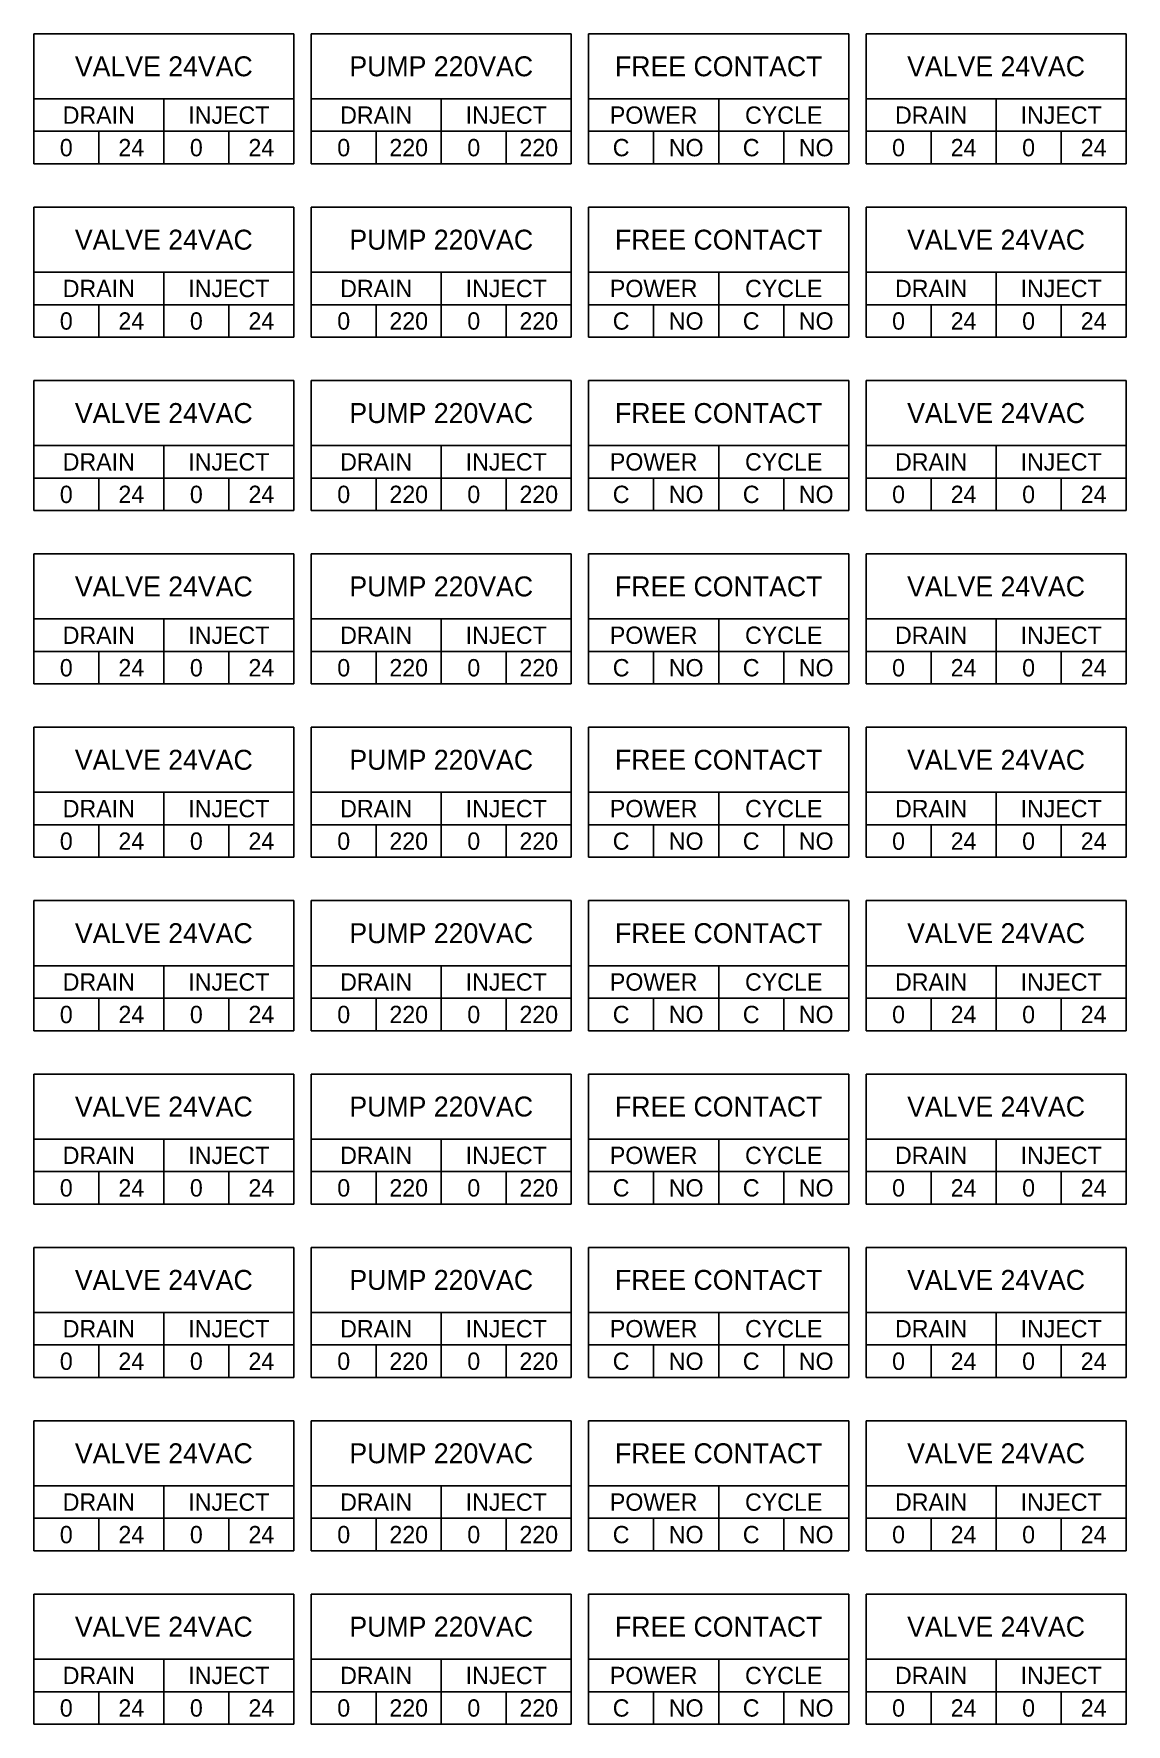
# Model space of a CAD drawing. Header units: millimetres. Extents: x -30 to 2653, y 637 to 1347.
# Drawn here: x 2367.2 to 2493.2, y 1013.1 to 1208.1 of the extents above; entities that cross this region are included whole.
import ezdxf
from ezdxf.enums import TextEntityAlignment as Align

# ---------------------------------------------------------------- set-up
doc = ezdxf.new("R2010")
doc.units = ezdxf.units.MM
doc.header["$LTSCALE"] = 0.5
doc.layers.add('LabelTerminal', color=5, linetype='Continuous')
doc.styles.add('style1', font='ARLRDBD.TTF')

msp = doc.modelspace()

# ---------------------------------------------------------------- linework, layer by layer
at = {"layer": 'LabelTerminal'}
for p, q in [((2397.22, 1208.14), (2367.22, 1208.14)), ((2367.22, 1208.14), (2367.22, 1193.14)), ((2397.22, 1193.14), (2397.22, 1208.14)), ((2429.22, 1208.14), (2399.22, 1208.14)), ((2399.22, 1208.14), (2399.22, 1193.14)), ((2429.22, 1193.14), (2429.22, 1208.14)), ((2461.22, 1208.14), (2431.22, 1208.14)), ((2431.22, 1208.14), (2431.22, 1193.14)), ((2461.22, 1193.14), (2461.22, 1208.14)), ((2493.22, 1208.14), (2463.22, 1208.14)), ((2463.22, 1208.14), (2463.22, 1193.14)), ((2493.22, 1193.14), (2493.22, 1208.14)), ((2367.22, 1200.64), (2397.22, 1200.64)), ((2382.22, 1200.64), (2382.22, 1193.14)), ((2399.22, 1200.64), (2429.22, 1200.64)), ((2414.22, 1200.64), (2414.22, 1193.14)), ((2431.22, 1200.64), (2461.22, 1200.64)), ((2446.22, 1200.64), (2446.22, 1193.14)), ((2463.22, 1200.64), (2493.22, 1200.64)), ((2478.22, 1200.64), (2478.22, 1193.14)), ((2367.22, 1196.89), (2397.22, 1196.89)), ((2374.72, 1196.89), (2374.72, 1193.14)), ((2389.72, 1196.89), (2389.72, 1193.14)), ((2399.22, 1196.89), (2429.22, 1196.89)), ((2406.72, 1196.89), (2406.72, 1193.14)), ((2421.72, 1196.89), (2421.72, 1193.14)), ((2431.22, 1196.89), (2461.22, 1196.89)), ((2438.72, 1196.89), (2438.72, 1193.14)), ((2453.72, 1196.89), (2453.72, 1193.14)), ((2463.22, 1196.89), (2493.22, 1196.89)), ((2470.72, 1196.89), (2470.72, 1193.14)), ((2485.72, 1196.89), (2485.72, 1193.14)), ((2367.22, 1193.14), (2397.22, 1193.14)), ((2399.22, 1193.14), (2429.22, 1193.14)), ((2431.22, 1193.14), (2461.22, 1193.14)), ((2463.22, 1193.14), (2493.22, 1193.14)), ((2397.22, 1188.14), (2367.22, 1188.14)), ((2367.22, 1188.14), (2367.22, 1173.14)), ((2397.22, 1173.14), (2397.22, 1188.14)), ((2429.22, 1188.14), (2399.22, 1188.14)), ((2399.22, 1188.14), (2399.22, 1173.14)), ((2429.22, 1173.14), (2429.22, 1188.14)), ((2461.22, 1188.14), (2431.22, 1188.14)), ((2431.22, 1188.14), (2431.22, 1173.14)), ((2461.22, 1173.14), (2461.22, 1188.14)), ((2493.22, 1188.14), (2463.22, 1188.14)), ((2463.22, 1188.14), (2463.22, 1173.14)), ((2493.22, 1173.14), (2493.22, 1188.14)), ((2367.22, 1180.64), (2397.22, 1180.64)), ((2382.22, 1180.64), (2382.22, 1173.14)), ((2399.22, 1180.64), (2429.22, 1180.64)), ((2414.22, 1180.64), (2414.22, 1173.14)), ((2431.22, 1180.64), (2461.22, 1180.64)), ((2446.22, 1180.64), (2446.22, 1173.14)), ((2463.22, 1180.64), (2493.22, 1180.64)), ((2478.22, 1180.64), (2478.22, 1173.14)), ((2367.22, 1176.89), (2397.22, 1176.89)), ((2374.72, 1176.89), (2374.72, 1173.14)), ((2389.72, 1176.89), (2389.72, 1173.14)), ((2399.22, 1176.89), (2429.22, 1176.89)), ((2406.72, 1176.89), (2406.72, 1173.14)), ((2421.72, 1176.89), (2421.72, 1173.14)), ((2431.22, 1176.89), (2461.22, 1176.89)), ((2438.72, 1176.89), (2438.72, 1173.14)), ((2453.72, 1176.89), (2453.72, 1173.14)), ((2463.22, 1176.89), (2493.22, 1176.89)), ((2470.72, 1176.89), (2470.72, 1173.14)), ((2485.72, 1176.89), (2485.72, 1173.14)), ((2367.22, 1173.14), (2397.22, 1173.14)), ((2399.22, 1173.14), (2429.22, 1173.14)), ((2431.22, 1173.14), (2461.22, 1173.14)), ((2463.22, 1173.14), (2493.22, 1173.14)), ((2397.22, 1168.14), (2367.22, 1168.14)), ((2367.22, 1168.14), (2367.22, 1153.14)), ((2397.22, 1153.14), (2397.22, 1168.14)), ((2429.22, 1168.14), (2399.22, 1168.14)), ((2399.22, 1168.14), (2399.22, 1153.14)), ((2429.22, 1153.14), (2429.22, 1168.14)), ((2461.22, 1168.14), (2431.22, 1168.14)), ((2431.22, 1168.14), (2431.22, 1153.14)), ((2461.22, 1153.14), (2461.22, 1168.14)), ((2493.22, 1168.14), (2463.22, 1168.14)), ((2463.22, 1168.14), (2463.22, 1153.14)), ((2493.22, 1153.14), (2493.22, 1168.14)), ((2367.22, 1160.64), (2397.22, 1160.64)), ((2382.22, 1160.64), (2382.22, 1153.14)), ((2399.22, 1160.64), (2429.22, 1160.64)), ((2414.22, 1160.64), (2414.22, 1153.14)), ((2431.22, 1160.64), (2461.22, 1160.64)), ((2446.22, 1160.64), (2446.22, 1153.14)), ((2463.22, 1160.64), (2493.22, 1160.64)), ((2478.22, 1160.64), (2478.22, 1153.14)), ((2367.22, 1156.89), (2397.22, 1156.89)), ((2374.72, 1156.89), (2374.72, 1153.14)), ((2389.72, 1156.89), (2389.72, 1153.14)), ((2399.22, 1156.89), (2429.22, 1156.89)), ((2406.72, 1156.89), (2406.72, 1153.14)), ((2421.72, 1156.89), (2421.72, 1153.14)), ((2431.22, 1156.89), (2461.22, 1156.89)), ((2438.72, 1156.89), (2438.72, 1153.14)), ((2453.72, 1156.89), (2453.72, 1153.14)), ((2463.22, 1156.89), (2493.22, 1156.89)), ((2470.72, 1156.89), (2470.72, 1153.14)), ((2485.72, 1156.89), (2485.72, 1153.14)), ((2367.22, 1153.14), (2397.22, 1153.14)), ((2399.22, 1153.14), (2429.22, 1153.14)), ((2431.22, 1153.14), (2461.22, 1153.14)), ((2463.22, 1153.14), (2493.22, 1153.14)), ((2397.22, 1148.14), (2367.22, 1148.14)), ((2367.22, 1148.14), (2367.22, 1133.14)), ((2397.22, 1133.14), (2397.22, 1148.14)), ((2429.22, 1148.14), (2399.22, 1148.14)), ((2399.22, 1148.14), (2399.22, 1133.14)), ((2429.22, 1133.14), (2429.22, 1148.14)), ((2461.22, 1148.14), (2431.22, 1148.14)), ((2431.22, 1148.14), (2431.22, 1133.14)), ((2461.22, 1133.14), (2461.22, 1148.14)), ((2493.22, 1148.14), (2463.22, 1148.14)), ((2463.22, 1148.14), (2463.22, 1133.14)), ((2493.22, 1133.14), (2493.22, 1148.14)), ((2367.22, 1140.64), (2397.22, 1140.64)), ((2382.22, 1140.64), (2382.22, 1133.14)), ((2399.22, 1140.64), (2429.22, 1140.64)), ((2414.22, 1140.64), (2414.22, 1133.14)), ((2431.22, 1140.64), (2461.22, 1140.64)), ((2446.22, 1140.64), (2446.22, 1133.14)), ((2463.22, 1140.64), (2493.22, 1140.64)), ((2478.22, 1140.64), (2478.22, 1133.14)), ((2367.22, 1136.89), (2397.22, 1136.89)), ((2374.72, 1136.89), (2374.72, 1133.14)), ((2389.72, 1136.89), (2389.72, 1133.14)), ((2399.22, 1136.89), (2429.22, 1136.89)), ((2406.72, 1136.89), (2406.72, 1133.14)), ((2421.72, 1136.89), (2421.72, 1133.14)), ((2431.22, 1136.89), (2461.22, 1136.89)), ((2438.72, 1136.89), (2438.72, 1133.14)), ((2453.72, 1136.89), (2453.72, 1133.14)), ((2463.22, 1136.89), (2493.22, 1136.89)), ((2470.72, 1136.89), (2470.72, 1133.14)), ((2485.72, 1136.89), (2485.72, 1133.14)), ((2367.22, 1133.14), (2397.22, 1133.14)), ((2399.22, 1133.14), (2429.22, 1133.14)), ((2431.22, 1133.14), (2461.22, 1133.14)), ((2463.22, 1133.14), (2493.22, 1133.14)), ((2397.22, 1128.14), (2367.22, 1128.14)), ((2367.22, 1128.14), (2367.22, 1113.14)), ((2397.22, 1113.14), (2397.22, 1128.14)), ((2429.22, 1128.14), (2399.22, 1128.14)), ((2399.22, 1128.14), (2399.22, 1113.14)), ((2429.22, 1113.14), (2429.22, 1128.14)), ((2461.22, 1128.14), (2431.22, 1128.14)), ((2431.22, 1128.14), (2431.22, 1113.14)), ((2461.22, 1113.14), (2461.22, 1128.14)), ((2493.22, 1128.14), (2463.22, 1128.14)), ((2463.22, 1128.14), (2463.22, 1113.14)), ((2493.22, 1113.14), (2493.22, 1128.14)), ((2367.22, 1120.64), (2397.22, 1120.64)), ((2382.22, 1120.64), (2382.22, 1113.14)), ((2399.22, 1120.64), (2429.22, 1120.64)), ((2414.22, 1120.64), (2414.22, 1113.14)), ((2431.22, 1120.64), (2461.22, 1120.64)), ((2446.22, 1120.64), (2446.22, 1113.14)), ((2463.22, 1120.64), (2493.22, 1120.64)), ((2478.22, 1120.64), (2478.22, 1113.14)), ((2367.22, 1116.89), (2397.22, 1116.89)), ((2374.72, 1116.89), (2374.72, 1113.14)), ((2389.72, 1116.89), (2389.72, 1113.14)), ((2399.22, 1116.89), (2429.22, 1116.89)), ((2406.72, 1116.89), (2406.72, 1113.14)), ((2421.72, 1116.89), (2421.72, 1113.14)), ((2431.22, 1116.89), (2461.22, 1116.89)), ((2438.72, 1116.89), (2438.72, 1113.14)), ((2453.72, 1116.89), (2453.72, 1113.14)), ((2463.22, 1116.89), (2493.22, 1116.89)), ((2470.72, 1116.89), (2470.72, 1113.14)), ((2485.72, 1116.89), (2485.72, 1113.14)), ((2367.22, 1113.14), (2397.22, 1113.14)), ((2399.22, 1113.14), (2429.22, 1113.14)), ((2431.22, 1113.14), (2461.22, 1113.14)), ((2463.22, 1113.14), (2493.22, 1113.14)), ((2397.22, 1108.14), (2367.22, 1108.14)), ((2367.22, 1108.14), (2367.22, 1093.14)), ((2397.22, 1093.14), (2397.22, 1108.14)), ((2429.22, 1108.14), (2399.22, 1108.14)), ((2399.22, 1108.14), (2399.22, 1093.14)), ((2429.22, 1093.14), (2429.22, 1108.14)), ((2461.22, 1108.14), (2431.22, 1108.14)), ((2431.22, 1108.14), (2431.22, 1093.14)), ((2461.22, 1093.14), (2461.22, 1108.14)), ((2493.22, 1108.14), (2463.22, 1108.14)), ((2463.22, 1108.14), (2463.22, 1093.14)), ((2493.22, 1093.14), (2493.22, 1108.14)), ((2367.22, 1100.64), (2397.22, 1100.64)), ((2382.22, 1100.64), (2382.22, 1093.14)), ((2399.22, 1100.64), (2429.22, 1100.64)), ((2414.22, 1100.64), (2414.22, 1093.14)), ((2431.22, 1100.64), (2461.22, 1100.64)), ((2446.22, 1100.64), (2446.22, 1093.14)), ((2463.22, 1100.64), (2493.22, 1100.64)), ((2478.22, 1100.64), (2478.22, 1093.14)), ((2367.22, 1096.89), (2397.22, 1096.89)), ((2374.72, 1096.89), (2374.72, 1093.14)), ((2389.72, 1096.89), (2389.72, 1093.14)), ((2399.22, 1096.89), (2429.22, 1096.89)), ((2406.72, 1096.89), (2406.72, 1093.14)), ((2421.72, 1096.89), (2421.72, 1093.14)), ((2431.22, 1096.89), (2461.22, 1096.89)), ((2438.72, 1096.89), (2438.72, 1093.14)), ((2453.72, 1096.89), (2453.72, 1093.14)), ((2463.22, 1096.89), (2493.22, 1096.89)), ((2470.72, 1096.89), (2470.72, 1093.14)), ((2485.72, 1096.89), (2485.72, 1093.14)), ((2367.22, 1093.14), (2397.22, 1093.14)), ((2399.22, 1093.14), (2429.22, 1093.14)), ((2431.22, 1093.14), (2461.22, 1093.14)), ((2463.22, 1093.14), (2493.22, 1093.14)), ((2397.22, 1088.14), (2367.22, 1088.14)), ((2367.22, 1088.14), (2367.22, 1073.14)), ((2397.22, 1073.14), (2397.22, 1088.14)), ((2429.22, 1088.14), (2399.22, 1088.14)), ((2399.22, 1088.14), (2399.22, 1073.14)), ((2429.22, 1073.14), (2429.22, 1088.14)), ((2461.22, 1088.14), (2431.22, 1088.14)), ((2431.22, 1088.14), (2431.22, 1073.14)), ((2461.22, 1073.14), (2461.22, 1088.14)), ((2493.22, 1088.14), (2463.22, 1088.14)), ((2463.22, 1088.14), (2463.22, 1073.14)), ((2493.22, 1073.14), (2493.22, 1088.14)), ((2367.22, 1080.64), (2397.22, 1080.64)), ((2382.22, 1080.64), (2382.22, 1073.14)), ((2399.22, 1080.64), (2429.22, 1080.64)), ((2414.22, 1080.64), (2414.22, 1073.14)), ((2431.22, 1080.64), (2461.22, 1080.64)), ((2446.22, 1080.64), (2446.22, 1073.14)), ((2463.22, 1080.64), (2493.22, 1080.64)), ((2478.22, 1080.64), (2478.22, 1073.14)), ((2367.22, 1076.89), (2397.22, 1076.89)), ((2374.72, 1076.89), (2374.72, 1073.14)), ((2389.72, 1076.89), (2389.72, 1073.14)), ((2399.22, 1076.89), (2429.22, 1076.89)), ((2406.72, 1076.89), (2406.72, 1073.14)), ((2421.72, 1076.89), (2421.72, 1073.14)), ((2431.22, 1076.89), (2461.22, 1076.89)), ((2438.72, 1076.89), (2438.72, 1073.14)), ((2453.72, 1076.89), (2453.72, 1073.14)), ((2463.22, 1076.89), (2493.22, 1076.89)), ((2470.72, 1076.89), (2470.72, 1073.14)), ((2485.72, 1076.89), (2485.72, 1073.14)), ((2367.22, 1073.14), (2397.22, 1073.14)), ((2399.22, 1073.14), (2429.22, 1073.14)), ((2431.22, 1073.14), (2461.22, 1073.14)), ((2463.22, 1073.14), (2493.22, 1073.14)), ((2397.22, 1068.14), (2367.22, 1068.14)), ((2367.22, 1068.14), (2367.22, 1053.14)), ((2397.22, 1053.14), (2397.22, 1068.14)), ((2429.22, 1068.14), (2399.22, 1068.14)), ((2399.22, 1068.14), (2399.22, 1053.14)), ((2429.22, 1053.14), (2429.22, 1068.14)), ((2461.22, 1068.14), (2431.22, 1068.14)), ((2431.22, 1068.14), (2431.22, 1053.14)), ((2461.22, 1053.14), (2461.22, 1068.14)), ((2493.22, 1068.14), (2463.22, 1068.14)), ((2463.22, 1068.14), (2463.22, 1053.14)), ((2493.22, 1053.14), (2493.22, 1068.14)), ((2367.22, 1060.64), (2397.22, 1060.64)), ((2382.22, 1060.64), (2382.22, 1053.14)), ((2399.22, 1060.64), (2429.22, 1060.64)), ((2414.22, 1060.64), (2414.22, 1053.14)), ((2431.22, 1060.64), (2461.22, 1060.64)), ((2446.22, 1060.64), (2446.22, 1053.14)), ((2463.22, 1060.64), (2493.22, 1060.64)), ((2478.22, 1060.64), (2478.22, 1053.14)), ((2367.22, 1056.89), (2397.22, 1056.89)), ((2374.72, 1056.89), (2374.72, 1053.14)), ((2389.72, 1056.89), (2389.72, 1053.14)), ((2399.22, 1056.89), (2429.22, 1056.89)), ((2406.72, 1056.89), (2406.72, 1053.14)), ((2421.72, 1056.89), (2421.72, 1053.14)), ((2431.22, 1056.89), (2461.22, 1056.89)), ((2438.72, 1056.89), (2438.72, 1053.14)), ((2453.72, 1056.89), (2453.72, 1053.14)), ((2463.22, 1056.89), (2493.22, 1056.89)), ((2470.72, 1056.89), (2470.72, 1053.14)), ((2485.72, 1056.89), (2485.72, 1053.14)), ((2367.22, 1053.14), (2397.22, 1053.14)), ((2399.22, 1053.14), (2429.22, 1053.14)), ((2431.22, 1053.14), (2461.22, 1053.14)), ((2463.22, 1053.14), (2493.22, 1053.14)), ((2397.22, 1048.14), (2367.22, 1048.14)), ((2367.22, 1048.14), (2367.22, 1033.14)), ((2397.22, 1033.14), (2397.22, 1048.14)), ((2429.22, 1048.14), (2399.22, 1048.14)), ((2399.22, 1048.14), (2399.22, 1033.14)), ((2429.22, 1033.14), (2429.22, 1048.14)), ((2461.22, 1048.14), (2431.22, 1048.14)), ((2431.22, 1048.14), (2431.22, 1033.14)), ((2461.22, 1033.14), (2461.22, 1048.14)), ((2493.22, 1048.14), (2463.22, 1048.14)), ((2463.22, 1048.14), (2463.22, 1033.14)), ((2493.22, 1033.14), (2493.22, 1048.14)), ((2367.22, 1040.64), (2397.22, 1040.64)), ((2382.22, 1040.64), (2382.22, 1033.14)), ((2399.22, 1040.64), (2429.22, 1040.64)), ((2414.22, 1040.64), (2414.22, 1033.14)), ((2431.22, 1040.64), (2461.22, 1040.64)), ((2446.22, 1040.64), (2446.22, 1033.14)), ((2463.22, 1040.64), (2493.22, 1040.64)), ((2478.22, 1040.64), (2478.22, 1033.14)), ((2367.22, 1036.89), (2397.22, 1036.89)), ((2374.72, 1036.89), (2374.72, 1033.14)), ((2389.72, 1036.89), (2389.72, 1033.14)), ((2399.22, 1036.89), (2429.22, 1036.89)), ((2406.72, 1036.89), (2406.72, 1033.14)), ((2421.72, 1036.89), (2421.72, 1033.14)), ((2431.22, 1036.89), (2461.22, 1036.89)), ((2438.72, 1036.89), (2438.72, 1033.14)), ((2453.72, 1036.89), (2453.72, 1033.14)), ((2463.22, 1036.89), (2493.22, 1036.89)), ((2470.72, 1036.89), (2470.72, 1033.14)), ((2485.72, 1036.89), (2485.72, 1033.14)), ((2367.22, 1033.14), (2397.22, 1033.14)), ((2399.22, 1033.14), (2429.22, 1033.14)), ((2431.22, 1033.14), (2461.22, 1033.14)), ((2463.22, 1033.14), (2493.22, 1033.14)), ((2397.22, 1028.14), (2367.22, 1028.14)), ((2367.22, 1028.14), (2367.22, 1013.14)), ((2397.22, 1013.14), (2397.22, 1028.14)), ((2429.22, 1028.14), (2399.22, 1028.14)), ((2399.22, 1028.14), (2399.22, 1013.14)), ((2429.22, 1013.14), (2429.22, 1028.14)), ((2461.22, 1028.14), (2431.22, 1028.14)), ((2431.22, 1028.14), (2431.22, 1013.14)), ((2461.22, 1013.14), (2461.22, 1028.14)), ((2493.22, 1028.14), (2463.22, 1028.14)), ((2463.22, 1028.14), (2463.22, 1013.14)), ((2493.22, 1013.14), (2493.22, 1028.14)), ((2367.22, 1020.64), (2397.22, 1020.64)), ((2382.22, 1020.64), (2382.22, 1013.14)), ((2399.22, 1020.64), (2429.22, 1020.64)), ((2414.22, 1020.64), (2414.22, 1013.14)), ((2431.22, 1020.64), (2461.22, 1020.64)), ((2446.22, 1020.64), (2446.22, 1013.14)), ((2463.22, 1020.64), (2493.22, 1020.64)), ((2478.22, 1020.64), (2478.22, 1013.14)), ((2367.22, 1016.89), (2397.22, 1016.89)), ((2374.72, 1016.89), (2374.72, 1013.14)), ((2389.72, 1016.89), (2389.72, 1013.14)), ((2399.22, 1016.89), (2429.22, 1016.89)), ((2406.72, 1016.89), (2406.72, 1013.14)), ((2421.72, 1016.89), (2421.72, 1013.14)), ((2431.22, 1016.89), (2461.22, 1016.89)), ((2438.72, 1016.89), (2438.72, 1013.14)), ((2453.72, 1016.89), (2453.72, 1013.14)), ((2463.22, 1016.89), (2493.22, 1016.89)), ((2470.72, 1016.89), (2470.72, 1013.14)), ((2485.72, 1016.89), (2485.72, 1013.14)), ((2367.22, 1013.14), (2397.22, 1013.14)), ((2399.22, 1013.14), (2429.22, 1013.14)), ((2431.22, 1013.14), (2461.22, 1013.14)), ((2463.22, 1013.14), (2493.22, 1013.14))]:
    msp.add_line(p, q, dxfattribs=at)

# ---------------------------------------------------------------- texts
at = {"layer": 'LabelTerminal', "style": 'style1'}
for s, height, p in [('VALVE 24VAC', 2.3, (2382.22, 1204.39)), ('PUMP 220VAC', 2.3, (2414.22, 1204.39)), ('FREE CONTACT', 2.3, (2446.22, 1204.39)), ('VALVE 24VAC', 2.3, (2478.22, 1204.39)), ('DRAIN', 2, (2374.72, 1198.76)), ('INJECT', 2, (2389.72, 1198.76)), ('DRAIN', 2, (2406.72, 1198.76)), ('INJECT', 2, (2421.72, 1198.76)), ('POWER', 2, (2438.72, 1198.76)), ('CYCLE', 2, (2453.72, 1198.76)), ('DRAIN', 2, (2470.72, 1198.76)), ('INJECT', 2, (2485.72, 1198.76)), ('0', 2, (2370.97, 1195.01)), ('24', 2, (2378.47, 1195.01)), ('0', 2, (2385.97, 1195.01)), ('24', 2, (2393.47, 1195.01)), ('0', 2, (2402.97, 1195.01)), ('220', 2, (2410.47, 1195.01)), ('0', 2, (2417.97, 1195.01)), ('220', 2, (2425.47, 1195.01)), ('C', 2, (2434.97, 1195.01)), ('NO', 2, (2442.47, 1195.01)), ('C', 2, (2449.97, 1195.01)), ('NO', 2, (2457.47, 1195.01)), ('0', 2, (2466.97, 1195.01)), ('24', 2, (2474.47, 1195.01)), ('0', 2, (2481.97, 1195.01)), ('24', 2, (2489.47, 1195.01)), ('VALVE 24VAC', 2.3, (2382.22, 1184.39)), ('PUMP 220VAC', 2.3, (2414.22, 1184.39)), ('FREE CONTACT', 2.3, (2446.22, 1184.39)), ('VALVE 24VAC', 2.3, (2478.22, 1184.39)), ('DRAIN', 2, (2374.72, 1178.76)), ('INJECT', 2, (2389.72, 1178.76)), ('DRAIN', 2, (2406.72, 1178.76)), ('INJECT', 2, (2421.72, 1178.76)), ('POWER', 2, (2438.72, 1178.76)), ('CYCLE', 2, (2453.72, 1178.76)), ('DRAIN', 2, (2470.72, 1178.76)), ('INJECT', 2, (2485.72, 1178.76)), ('0', 2, (2370.97, 1175.01)), ('24', 2, (2378.47, 1175.01)), ('0', 2, (2385.97, 1175.01)), ('24', 2, (2393.47, 1175.01)), ('0', 2, (2402.97, 1175.01)), ('220', 2, (2410.47, 1175.01)), ('0', 2, (2417.97, 1175.01)), ('220', 2, (2425.47, 1175.01)), ('C', 2, (2434.97, 1175.01)), ('NO', 2, (2442.47, 1175.01)), ('C', 2, (2449.97, 1175.01)), ('NO', 2, (2457.47, 1175.01)), ('0', 2, (2466.97, 1175.01)), ('24', 2, (2474.47, 1175.01)), ('0', 2, (2481.97, 1175.01)), ('24', 2, (2489.47, 1175.01)), ('VALVE 24VAC', 2.3, (2382.22, 1164.39)), ('PUMP 220VAC', 2.3, (2414.22, 1164.39)), ('FREE CONTACT', 2.3, (2446.22, 1164.39)), ('VALVE 24VAC', 2.3, (2478.22, 1164.39)), ('DRAIN', 2, (2374.72, 1158.76)), ('INJECT', 2, (2389.72, 1158.76)), ('DRAIN', 2, (2406.72, 1158.76)), ('INJECT', 2, (2421.72, 1158.76)), ('POWER', 2, (2438.72, 1158.76)), ('CYCLE', 2, (2453.72, 1158.76)), ('DRAIN', 2, (2470.72, 1158.76)), ('INJECT', 2, (2485.72, 1158.76)), ('0', 2, (2370.97, 1155.01)), ('24', 2, (2378.47, 1155.01)), ('0', 2, (2385.97, 1155.01)), ('24', 2, (2393.47, 1155.01)), ('0', 2, (2402.97, 1155.01)), ('220', 2, (2410.47, 1155.01)), ('0', 2, (2417.97, 1155.01)), ('220', 2, (2425.47, 1155.01)), ('C', 2, (2434.97, 1155.01)), ('NO', 2, (2442.47, 1155.01)), ('C', 2, (2449.97, 1155.01)), ('NO', 2, (2457.47, 1155.01)), ('0', 2, (2466.97, 1155.01)), ('24', 2, (2474.47, 1155.01)), ('0', 2, (2481.97, 1155.01)), ('24', 2, (2489.47, 1155.01)), ('VALVE 24VAC', 2.3, (2382.22, 1144.39)), ('PUMP 220VAC', 2.3, (2414.22, 1144.39)), ('FREE CONTACT', 2.3, (2446.22, 1144.39)), ('VALVE 24VAC', 2.3, (2478.22, 1144.39)), ('DRAIN', 2, (2374.72, 1138.76)), ('INJECT', 2, (2389.72, 1138.76)), ('DRAIN', 2, (2406.72, 1138.76)), ('INJECT', 2, (2421.72, 1138.76)), ('POWER', 2, (2438.72, 1138.76)), ('CYCLE', 2, (2453.72, 1138.76)), ('DRAIN', 2, (2470.72, 1138.76)), ('INJECT', 2, (2485.72, 1138.76)), ('0', 2, (2370.97, 1135.01)), ('24', 2, (2378.47, 1135.01)), ('0', 2, (2385.97, 1135.01)), ('24', 2, (2393.47, 1135.01)), ('0', 2, (2402.97, 1135.01)), ('220', 2, (2410.47, 1135.01)), ('0', 2, (2417.97, 1135.01)), ('220', 2, (2425.47, 1135.01)), ('C', 2, (2434.97, 1135.01)), ('NO', 2, (2442.47, 1135.01)), ('C', 2, (2449.97, 1135.01)), ('NO', 2, (2457.47, 1135.01)), ('0', 2, (2466.97, 1135.01)), ('24', 2, (2474.47, 1135.01)), ('0', 2, (2481.97, 1135.01)), ('24', 2, (2489.47, 1135.01)), ('VALVE 24VAC', 2.3, (2382.22, 1124.39)), ('PUMP 220VAC', 2.3, (2414.22, 1124.39)), ('FREE CONTACT', 2.3, (2446.22, 1124.39)), ('VALVE 24VAC', 2.3, (2478.22, 1124.39)), ('DRAIN', 2, (2374.72, 1118.76)), ('INJECT', 2, (2389.72, 1118.76)), ('DRAIN', 2, (2406.72, 1118.76)), ('INJECT', 2, (2421.72, 1118.76)), ('POWER', 2, (2438.72, 1118.76)), ('CYCLE', 2, (2453.72, 1118.76)), ('DRAIN', 2, (2470.72, 1118.76)), ('INJECT', 2, (2485.72, 1118.76)), ('0', 2, (2370.97, 1115.01)), ('24', 2, (2378.47, 1115.01)), ('0', 2, (2385.97, 1115.01)), ('24', 2, (2393.47, 1115.01)), ('0', 2, (2402.97, 1115.01)), ('220', 2, (2410.47, 1115.01)), ('0', 2, (2417.97, 1115.01)), ('220', 2, (2425.47, 1115.01)), ('C', 2, (2434.97, 1115.01)), ('NO', 2, (2442.47, 1115.01)), ('C', 2, (2449.97, 1115.01)), ('NO', 2, (2457.47, 1115.01)), ('0', 2, (2466.97, 1115.01)), ('24', 2, (2474.47, 1115.01)), ('0', 2, (2481.97, 1115.01)), ('24', 2, (2489.47, 1115.01)), ('VALVE 24VAC', 2.3, (2382.22, 1104.39)), ('PUMP 220VAC', 2.3, (2414.22, 1104.39)), ('FREE CONTACT', 2.3, (2446.22, 1104.39)), ('VALVE 24VAC', 2.3, (2478.22, 1104.39)), ('DRAIN', 2, (2374.72, 1098.76)), ('INJECT', 2, (2389.72, 1098.76)), ('DRAIN', 2, (2406.72, 1098.76)), ('INJECT', 2, (2421.72, 1098.76)), ('POWER', 2, (2438.72, 1098.76)), ('CYCLE', 2, (2453.72, 1098.76)), ('DRAIN', 2, (2470.72, 1098.76)), ('INJECT', 2, (2485.72, 1098.76)), ('0', 2, (2370.97, 1095.01)), ('24', 2, (2378.47, 1095.01)), ('0', 2, (2385.97, 1095.01)), ('24', 2, (2393.47, 1095.01)), ('0', 2, (2402.97, 1095.01)), ('220', 2, (2410.47, 1095.01)), ('0', 2, (2417.97, 1095.01)), ('220', 2, (2425.47, 1095.01)), ('C', 2, (2434.97, 1095.01)), ('NO', 2, (2442.47, 1095.01)), ('C', 2, (2449.97, 1095.01)), ('NO', 2, (2457.47, 1095.01)), ('0', 2, (2466.97, 1095.01)), ('24', 2, (2474.47, 1095.01)), ('0', 2, (2481.97, 1095.01)), ('24', 2, (2489.47, 1095.01)), ('VALVE 24VAC', 2.3, (2382.22, 1084.39)), ('PUMP 220VAC', 2.3, (2414.22, 1084.39)), ('FREE CONTACT', 2.3, (2446.22, 1084.39)), ('VALVE 24VAC', 2.3, (2478.22, 1084.39)), ('DRAIN', 2, (2374.72, 1078.76)), ('INJECT', 2, (2389.72, 1078.76)), ('DRAIN', 2, (2406.72, 1078.76)), ('INJECT', 2, (2421.72, 1078.76)), ('POWER', 2, (2438.72, 1078.76)), ('CYCLE', 2, (2453.72, 1078.76)), ('DRAIN', 2, (2470.72, 1078.76)), ('INJECT', 2, (2485.72, 1078.76)), ('0', 2, (2370.97, 1075.01)), ('24', 2, (2378.47, 1075.01)), ('0', 2, (2385.97, 1075.01)), ('24', 2, (2393.47, 1075.01)), ('0', 2, (2402.97, 1075.01)), ('220', 2, (2410.47, 1075.01)), ('0', 2, (2417.97, 1075.01)), ('220', 2, (2425.47, 1075.01)), ('C', 2, (2434.97, 1075.01)), ('NO', 2, (2442.47, 1075.01)), ('C', 2, (2449.97, 1075.01)), ('NO', 2, (2457.47, 1075.01)), ('0', 2, (2466.97, 1075.01)), ('24', 2, (2474.47, 1075.01)), ('0', 2, (2481.97, 1075.01)), ('24', 2, (2489.47, 1075.01)), ('VALVE 24VAC', 2.3, (2382.22, 1064.39)), ('PUMP 220VAC', 2.3, (2414.22, 1064.39)), ('FREE CONTACT', 2.3, (2446.22, 1064.39)), ('VALVE 24VAC', 2.3, (2478.22, 1064.39)), ('DRAIN', 2, (2374.72, 1058.76)), ('INJECT', 2, (2389.72, 1058.76)), ('DRAIN', 2, (2406.72, 1058.76)), ('INJECT', 2, (2421.72, 1058.76)), ('POWER', 2, (2438.72, 1058.76)), ('CYCLE', 2, (2453.72, 1058.76)), ('DRAIN', 2, (2470.72, 1058.76)), ('INJECT', 2, (2485.72, 1058.76)), ('0', 2, (2370.97, 1055.01)), ('24', 2, (2378.47, 1055.01)), ('0', 2, (2385.97, 1055.01)), ('24', 2, (2393.47, 1055.01)), ('0', 2, (2402.97, 1055.01)), ('220', 2, (2410.47, 1055.01)), ('0', 2, (2417.97, 1055.01)), ('220', 2, (2425.47, 1055.01)), ('C', 2, (2434.97, 1055.01)), ('NO', 2, (2442.47, 1055.01)), ('C', 2, (2449.97, 1055.01)), ('NO', 2, (2457.47, 1055.01)), ('0', 2, (2466.97, 1055.01)), ('24', 2, (2474.47, 1055.01)), ('0', 2, (2481.97, 1055.01)), ('24', 2, (2489.47, 1055.01)), ('VALVE 24VAC', 2.3, (2382.22, 1044.39)), ('PUMP 220VAC', 2.3, (2414.22, 1044.39)), ('FREE CONTACT', 2.3, (2446.22, 1044.39)), ('VALVE 24VAC', 2.3, (2478.22, 1044.39)), ('DRAIN', 2, (2374.72, 1038.76)), ('INJECT', 2, (2389.72, 1038.76)), ('DRAIN', 2, (2406.72, 1038.76)), ('INJECT', 2, (2421.72, 1038.76)), ('POWER', 2, (2438.72, 1038.76)), ('CYCLE', 2, (2453.72, 1038.76)), ('DRAIN', 2, (2470.72, 1038.76)), ('INJECT', 2, (2485.72, 1038.76)), ('0', 2, (2370.97, 1035.01)), ('24', 2, (2378.47, 1035.01)), ('0', 2, (2385.97, 1035.01)), ('24', 2, (2393.47, 1035.01)), ('0', 2, (2402.97, 1035.01)), ('220', 2, (2410.47, 1035.01)), ('0', 2, (2417.97, 1035.01)), ('220', 2, (2425.47, 1035.01)), ('C', 2, (2434.97, 1035.01)), ('NO', 2, (2442.47, 1035.01)), ('C', 2, (2449.97, 1035.01)), ('NO', 2, (2457.47, 1035.01)), ('0', 2, (2466.97, 1035.01)), ('24', 2, (2474.47, 1035.01)), ('0', 2, (2481.97, 1035.01)), ('24', 2, (2489.47, 1035.01)), ('VALVE 24VAC', 2.3, (2382.22, 1024.39)), ('PUMP 220VAC', 2.3, (2414.22, 1024.39)), ('FREE CONTACT', 2.3, (2446.22, 1024.39)), ('VALVE 24VAC', 2.3, (2478.22, 1024.39)), ('DRAIN', 2, (2374.72, 1018.76)), ('INJECT', 2, (2389.72, 1018.76)), ('DRAIN', 2, (2406.72, 1018.76)), ('INJECT', 2, (2421.72, 1018.76)), ('POWER', 2, (2438.72, 1018.76)), ('CYCLE', 2, (2453.72, 1018.76)), ('DRAIN', 2, (2470.72, 1018.76)), ('INJECT', 2, (2485.72, 1018.76)), ('0', 2, (2370.97, 1015.01)), ('24', 2, (2378.47, 1015.01)), ('0', 2, (2385.97, 1015.01)), ('24', 2, (2393.47, 1015.01)), ('0', 2, (2402.97, 1015.01)), ('220', 2, (2410.47, 1015.01)), ('0', 2, (2417.97, 1015.01)), ('220', 2, (2425.47, 1015.01)), ('C', 2, (2434.97, 1015.01)), ('NO', 2, (2442.47, 1015.01)), ('C', 2, (2449.97, 1015.01)), ('NO', 2, (2457.47, 1015.01)), ('0', 2, (2466.97, 1015.01)), ('24', 2, (2474.47, 1015.01)), ('0', 2, (2481.97, 1015.01)), ('24', 2, (2489.47, 1015.01))]:
    msp.add_text(s, height=height, dxfattribs=at).set_placement(p, align=Align.MIDDLE_CENTER)

doc.saveas('drawing.dxf')
